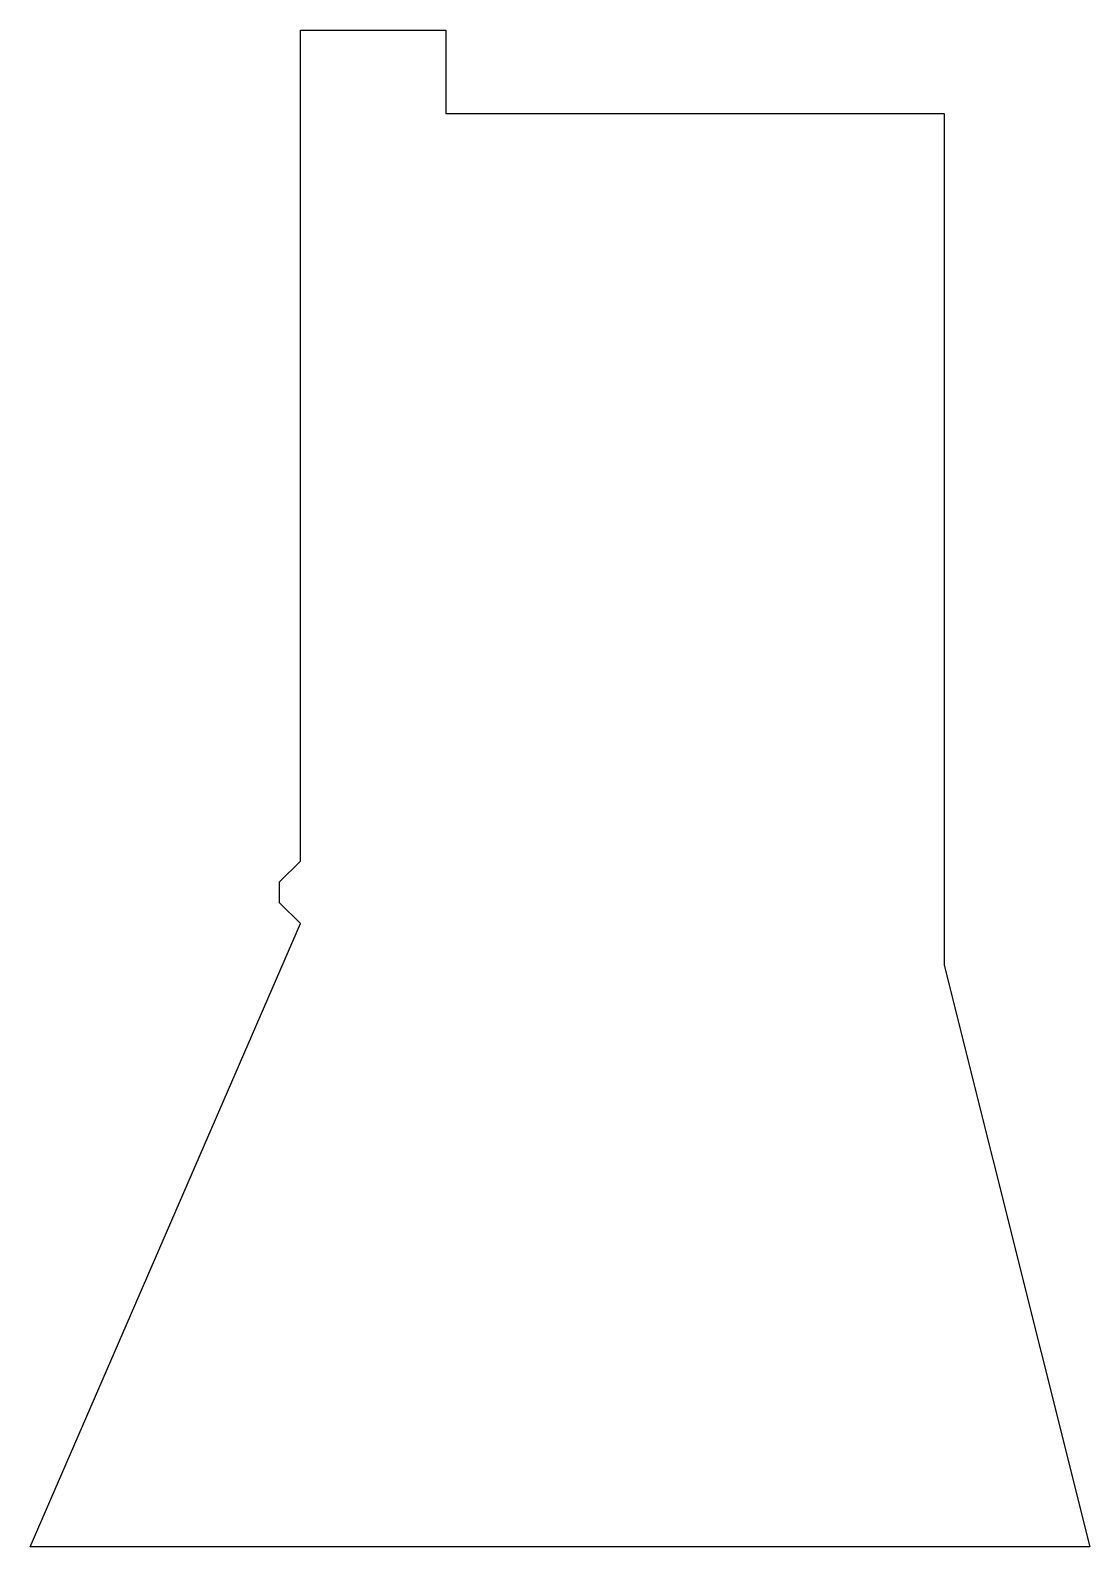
# Model space of a CAD drawing. Extents: x 0 to 2.7, y 0 to 3.86.
import ezdxf

# ---------------------------------------------------------------- set-up
doc = ezdxf.new("R2010")
doc.units = 0
doc.layers.add('Calque_1', color=7, linetype='CONTINUOUS')

msp = doc.modelspace()

# ---------------------------------------------------------------- linework, layer by layer
at = {"layer": 'Calque_1', "color": 7}
for p, q in [((0.687917, 1.74625), (0.687917, 3.862917)), ((0.687917, 3.862917), (1.058333, 3.862917)), ((1.058333, 3.862917), (1.058333, 3.65125)), ((1.058333, 3.65125), (2.328333, 3.65125)), ((2.328333, 3.65125), (2.328333, 1.481667)), ((0.635, 1.693333), (0.687917, 1.74625)), ((0.635, 1.640417), (0.635, 1.693333)), ((0.687917, 1.5875), (0.635, 1.640417)), ((0, 0), (0.687917, 1.5875)), ((2.328333, 1.481667), (2.69875, 0)), ((2.69875, 0), (0, 0))]:
    msp.add_line(p, q, dxfattribs=at)

doc.saveas('drawing.dxf')
